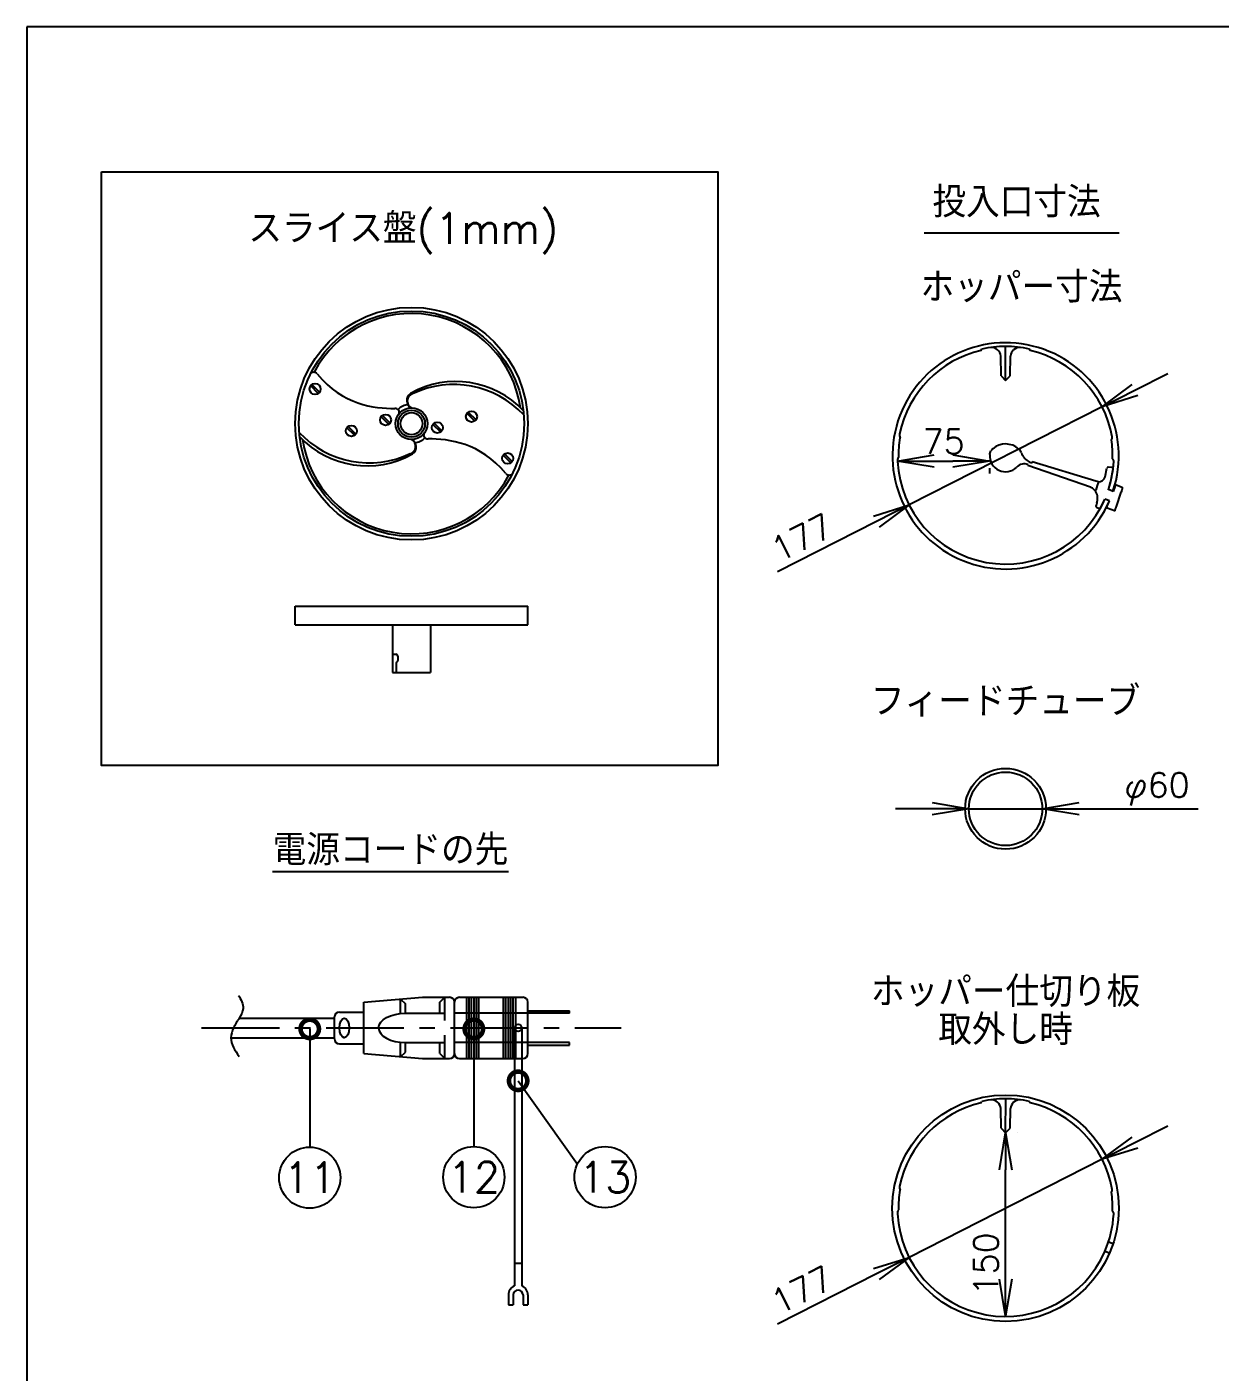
# Model space of a CAD drawing. Extents: x 230 to 4050, y 0 to 2754.
# Drawn here: x 230 to 1204, y 1655 to 2754 of the extents above; entities that cross this region are included whole.
import ezdxf
from ezdxf.enums import TextEntityAlignment as Align

# ---------------------------------------------------------------- set-up
doc = ezdxf.new("R2010")
doc.units = 0
doc.header["$LTSCALE"] = 2
doc.linetypes.add('CENTER', pattern=[50.8, 31.75, -6.35, 6.35, -6.35])
doc.layers.get('0').update_dxf_attribs({"linetype": 'CONTINUOUS'})
doc.layers.get('DEFPOINTS').update_dxf_attribs({"linetype": 'CONTINUOUS'})
for name, color, linetype in [('DANMEN', 7, 'CONTINUOUS'), ('SIYOU', 7, 'CONTINUOUS'), ('SUNPOU', 7, 'CONTINUOUS'), ('WAKU', 7, 'CONTINUOUS')]:
    doc.layers.add(name, color=color, linetype=linetype)
doc.styles.get("Standard").update_dxf_attribs({"font": 'romans.shx', "bigfont": 'extfont.shx'})
doc.dimstyles.get("Standard").update_dxf_attribs({"dimscale": 10, "dimtxt": 2, "dimasz": 3, "dimexe": 1, "dimexo": 1, "dimgap": 0.6, "dimtad": 3, "dimdec": 0, "dimzin": 0, "dimdsep": 46, "dimtxsty": 'STANDARD', "dimblk1": 'OPEN', "dimblk2": 'OPEN', "dimsah": 1, "dimcen": 1.5, "dimadec": 0, "dimazin": 0, "dimtfac": 1, "dimtdec": 0, "dimtmove": 0, "dimatfit": 0, "dimldrblk": 'DOTSMALL', "dimfxl": 1, "dimtvp": 1, "dimtolj": 1, "dimtzin": 0, "dimarcsym": 0})

# ---------------------------------------------------------------- blocks, each defined once
blk = doc.blocks.new('_OPEN')
at = {"color": 0, "linetype": 'ByBlock'}
for p, q in [((-1, 0.167), (0, 0)), ((0, 0), (-1, -0.167)), ((0, 0), (-1, 0))]:
    blk.add_line(p, q, dxfattribs=at)
blk = doc.blocks.new('*D2')
at = {"layer": 'DEFPOINTS', "color": 0}
for p in [(941, 2398.8), (1016.3, 2403.1), (1016.3, 2398.8)]:
    blk.add_point(p, dxfattribs=at)
at = {"layer": 'SUNPOU', "color": 0, "lineweight": -2}
for p, q in [((971, 2398.8), (986.3, 2398.8)), ((1016.3, 2393.1), (1016.3, 2388.8))]:
    blk.add_line(p, q, dxfattribs=at)
at = {"layer": 'SUNPOU', "color": 0, "lineweight": -2, "xscale": 30, "yscale": 30, "zscale": 30, "rotation": 180}
blk.add_blockref('_OPEN', (941, 2398.8), dxfattribs=at)
at = {"layer": 'SUNPOU', "color": 0, "lineweight": -2, "xscale": 30, "yscale": 30, "zscale": 30}
blk.add_blockref('_OPEN', (1016.3, 2398.8), dxfattribs=at)
at = {"layer": 'SUNPOU', "color": 0, "insert": (978.7, 2414.8), "char_height": 20, "attachment_point": 5}
blk.add_mtext('\\A1;75', dxfattribs=at)
blk = doc.blocks.new('_DotSmall')
at = {"color": 0, "linetype": 'ByBlock', "const_width": 0.5}
blk.add_lwpolyline([(-0.0625, 0, 1), (0.0625, 0, 1)], format="xyb", close=True, dxfattribs=at)
blk = doc.blocks.new('*D3')
at = {"layer": 'DEFPOINTS', "color": 0}
for p in [(1029.3, 1850), (1029.3, 1850), (1029.3, 1700.5)]:
    blk.add_point(p, dxfattribs=at)
at = {"layer": 'SUNPOU', "color": 0, "lineweight": -2}
for p, q in [((1039.3, 1850), (1039.3, 1850)), ((1029.3, 1730.5), (1029.3, 1820)), ((1039.3, 1700.5), (1039.3, 1700.5))]:
    blk.add_line(p, q, dxfattribs=at)
at = {"layer": 'SUNPOU', "color": 0, "lineweight": -2, "xscale": 30, "yscale": 30, "zscale": 30}
for p, rotation in [((1029.3, 1850), 90), ((1029.3, 1700.5), 270)]:
    blk.add_blockref('_OPEN', p, dxfattribs=dict(at, rotation=rotation))
at = {"layer": 'SUNPOU', "color": 0, "insert": (1013.3, 1743), "char_height": 20, "attachment_point": 5, "rotation": 90}
blk.add_mtext('\\A1;150', dxfattribs=at)
blk = doc.blocks.new('*D4')
at = {"layer": 'DEFPOINTS', "color": 0}
for p in [(999.3, 2114.9), (1059.3, 2114.9), (1059.3, 2114.9)]:
    blk.add_point(p, dxfattribs=at)
at = {"layer": 'SUNPOU', "color": 0, "lineweight": -2}
for p, q in [((999.3, 2124.9), (999.3, 2124.9)), ((969.3, 2114.9), (939.3, 2114.9)), ((999.3, 2114.9), (1059.3, 2114.9)), ((1089.3, 2114.9), (1186.6, 2114.9))]:
    blk.add_line(p, q, dxfattribs=at)
at = {"layer": 'SUNPOU', "color": 0, "lineweight": -2, "xscale": 30, "yscale": 30, "zscale": 30}
blk.add_blockref('_OPEN', (999.3, 2114.9), dxfattribs=at)
at = {"layer": 'SUNPOU', "color": 0, "lineweight": -2, "xscale": 30, "yscale": 30, "zscale": 30, "rotation": 180}
blk.add_blockref('_OPEN', (1059.3, 2114.9), dxfattribs=at)
at = {"layer": 'SUNPOU', "color": 0, "insert": (1153, 2130.9), "char_height": 20, "attachment_point": 5}
blk.add_mtext('\\A1;φ60', dxfattribs=at)
blk = doc.blocks.new('*D20')
at = {"layer": 'DEFPOINTS', "color": 0}
for p in [(1108.2, 1828.5), (1108.2, 1828.5), (950.5, 1748.4)]:
    blk.add_point(p, dxfattribs=at)
at = {"layer": 'SUNPOU', "color": 0, "lineweight": -2}
for p, q in [((1134.9, 1842.1), (1161.7, 1855.7)), ((1108.2, 1828.5), (950.5, 1748.4)), ((923.8, 1734.8), (843, 1693.8))]:
    blk.add_line(p, q, dxfattribs=at)
at = {"layer": 'SUNPOU', "color": 0, "lineweight": -2, "xscale": 30, "yscale": 30, "zscale": 30}
for p, rotation in [((1108.2, 1828.5), 206.9391639918766), ((950.5, 1748.4), 26.93916399187654)]:
    blk.add_blockref('_OPEN', p, dxfattribs=dict(at, rotation=rotation))
at = {"layer": 'SUNPOU', "color": 0, "insert": (862.8, 1721.8), "char_height": 20, "attachment_point": 5, "rotation": 26.9392}
blk.add_mtext('\\A1;177', dxfattribs=at)
blk = doc.blocks.new('*D21')
at = {"layer": 'DEFPOINTS', "color": 0}
for p in [(1108.2, 2443.2), (1108.2, 2443.2), (950.5, 2363)]:
    blk.add_point(p, dxfattribs=at)
at = {"layer": 'SUNPOU', "color": 0, "lineweight": -2}
for p, q in [((1134.9, 2456.8), (1161.7, 2470.4)), ((1108.2, 2443.2), (950.5, 2363)), ((923.8, 2349.5), (843, 2308.4))]:
    blk.add_line(p, q, dxfattribs=at)
at = {"layer": 'SUNPOU', "color": 0, "lineweight": -2, "xscale": 30, "yscale": 30, "zscale": 30}
for p, rotation in [((1108.2, 2443.2), 206.9391639918766), ((950.5, 2363), 26.93916399187654)]:
    blk.add_blockref('_OPEN', p, dxfattribs=dict(at, rotation=rotation))
at = {"layer": 'SUNPOU', "color": 0, "insert": (862.8, 2336.4), "char_height": 20, "attachment_point": 5, "rotation": 26.9392}
blk.add_mtext('\\A1;177', dxfattribs=at)

msp = doc.modelspace()

# ---------------------------------------------------------------- linework, layer by layer
at = {"color": 2}
for p, q in [((1009.4, 2489.3), (1009.9, 2490.4)), ((1025.6, 2468.4), (1025.5, 2484.7)), ((1029.3, 2464.7), (1029.3, 2492.5)), ((1033.1, 2468.4), (1033.2, 2484.7)), ((1049.3, 2489.3), (1048.8, 2490.4)), ((469.1, 2455.1), (462.8, 2461.4)), ((1025.6, 2468.4), (1029.3, 2464.7)), ((1029.3, 2464.7), (1033.1, 2468.4)), ((468, 2454.1), (461.8, 2460.3)), ((525.5, 2428.8), (519.3, 2435.1)), ((526.6, 2429.9), (520.3, 2436.2)), ((561.5, 2428.8), (567.8, 2422.6)), ((562.6, 2429.9), (568.9, 2423.6)), ((589.5, 2437.8), (595.8, 2431.5)), ((590.5, 2438.9), (596.8, 2432.6)), ((497.6, 2419.9), (491.3, 2426.1)), ((498.7, 2420.9), (492.4, 2427.2)), ((619, 2403.6), (625.3, 2397.3)), ((620.1, 2404.7), (626.4, 2398.4)), ((1047.4, 2395.1), (1047.7, 2396)), ((1050.6, 2397.4), (1050.9, 2398.3)), ((1103, 2382.3), (1050.9, 2398.3)), ((1098.6, 2377.6), (1047.4, 2395.1)), ((1110.5, 2385.9), (1112.1, 2393)), ((1116.2, 2393.5), (1113.2, 2393.8)), ((1097.8, 2377.9), (1097.8, 2377.9)), ((1103.2, 2375.2), (1104.4, 2378.8)), ((1104.4, 2378.8), (1105.1, 2381)), ((1117.1, 2374), (1113.4, 2375.5)), ((1118.5, 2377.7), (1117.1, 2374)), ((1118.3, 2377.4), (1118.2, 2377)), ((1118.6, 2378.1), (1118.5, 2377.7)), ((1118.7, 2378.3), (1118.6, 2378.1)), ((1118.8, 2378.5), (1118.7, 2378.3)), ((1119.6, 2379.3), (1119.5, 2379.3)), ((1119.6, 2379.3), (1124.4, 2377.4)), ((1103.9, 2364.8), (1104.1, 2365.6)), ((1114.2, 2366.4), (1110.4, 2367.8)), ((1112.5, 2362.2), (1112.6, 2362.5)), ((1112.6, 2362.5), (1114.2, 2366.4)), ((1112.8, 2362.8), (1112.9, 2363.2)), ((1119.9, 2361.8), (1123.7, 2373.5)), ((1103.8, 2361), (1106.2, 2360.2)), ((1112.3, 2361.7), (1112.4, 2361.9)), ((1112.4, 2360.6), (1112.3, 2360.7)), ((1112.4, 2361.9), (1112.5, 2362.2)), ((1112.4, 2360.6), (1118.2, 2358.4)), ((1118.2, 2358.4), (1118.3, 2358.4)), ((1118.8, 2359), (1118.9, 2359.2)), ((1118.9, 2359.2), (1119, 2359.4)), ((1119, 2359.4), (1119.1, 2359.7)), ((1119.1, 2359.7), (1119.2, 2360)), ((1119.2, 2360), (1119.4, 2360.4)), ((1119.4, 2360.4), (1119.5, 2360.8)), ((1119.5, 2360.8), (1119.7, 2361.3)), ((1119.7, 2361.3), (1119.9, 2361.8)), ((449.1, 2265.2), (449.1, 2280.2)), ((449.1, 2280.2), (639.1, 2280.2)), ((639.1, 2265.2), (639.1, 2280.2)), ((449.1, 2265.2), (639.1, 2265.2)), ((528.6, 2265.2), (528.6, 2226.2)), ((559.6, 2265.2), (559.6, 2226.2)), ((528.6, 2241.2), (531.6, 2241.2)), ((531.6, 2234.2), (531.6, 2226.2)), ((528.6, 2226.2), (559.6, 2226.2)), ((505.2, 1956.8), (553.2, 1960.8)), ((505.2, 1914.8), (505.2, 1956.8)), ((535.2, 1947.6), (535.2, 1959.3)), ((535.2, 1959.3), (539.2, 1955.6)), ((553.2, 1960.8), (575.2, 1960.8)), ((567.2, 1956.8), (571.2, 1960.8)), ((567.2, 1947.8), (567.2, 1956.8)), ((571.2, 1941.8), (571.2, 1960.8)), ((579.2, 1914.8), (579.2, 1956.8)), ((583.2, 1960.8), (635.2, 1960.8)), ((589.2, 1910.8), (589.2, 1960.8)), ((591.2, 1910.8), (591.2, 1960.8)), ((593.2, 1910.8), (593.2, 1960.8)), ((595.2, 1910.8), (595.2, 1960.8)), ((597.2, 1910.8), (597.2, 1960.8)), ((599.2, 1910.8), (599.2, 1960.8)), ((619.2, 1910.8), (619.2, 1960.8)), ((621.2, 1910.8), (621.2, 1960.8)), ((623.2, 1910.8), (623.2, 1960.8)), ((625.2, 1910.8), (625.2, 1960.8)), ((627.2, 1910.8), (627.2, 1960.8)), ((629.2, 1910.8), (629.2, 1960.8)), ((639.2, 1914.8), (639.2, 1956.8)), ((485.2, 1948.8), (505.2, 1948.8)), ((539.2, 1947.8), (539.2, 1955.6)), ((539.2, 1947.8), (571.2, 1947.8)), ((673.2, 1947.8), (579.2, 1947.8)), ((639.2, 1949.8), (673.2, 1949.8)), ((673.2, 1947.8), (673.2, 1949.8)), ((403.3, 1943.8), (481.2, 1943.8)), ((481.2, 1926.8), (481.2, 1944.8)), ((628.2, 1935.8), (628.2, 1910.8)), ((634.2, 1935.8), (634.2, 1910.8)), ((396.6, 1927.8), (481.2, 1927.8)), ((535.2, 1912.3), (535.2, 1924)), ((539.2, 1915.9), (539.2, 1923.8)), ((539.2, 1923.8), (571.2, 1923.8)), ((567.2, 1914.8), (567.2, 1923.8)), ((571.2, 1910.8), (571.2, 1929.8)), ((673.2, 1923.8), (579.2, 1923.8)), ((673.2, 1921.8), (673.2, 1923.8)), ((485.2, 1922.8), (505.2, 1922.8)), ((505.2, 1914.8), (553.2, 1910.8)), ((535.2, 1912.3), (539.2, 1915.9)), ((567.2, 1914.8), (571.2, 1910.8)), ((639.2, 1921.8), (673.2, 1921.8)), ((553.2, 1910.8), (575.2, 1910.8)), ((583.2, 1910.8), (635.2, 1910.8)), ((628.2, 1910.8), (628.2, 1725.1)), ((634.2, 1910.8), (634.2, 1725.1)), ((1009.4, 1874.6), (1009.9, 1875.8)), ((1025.6, 1853.8), (1025.5, 1870)), ((1029.3, 1850), (1029.4, 1877.9)), ((1033.1, 1853.8), (1033.2, 1870)), ((1049.3, 1874.6), (1048.8, 1875.8)), ((1025.6, 1853.8), (1029.3, 1850)), ((1029.3, 1850), (1033.1, 1853.8)), ((1117.1, 1759.4), (1113.4, 1760.8)), ((1114.2, 1751.7), (1110.4, 1753.1)), ((628.2, 1743.7), (634.2, 1743.7)), ((623.2, 1717.7), (623.2, 1709.7)), ((627.2, 1717.7), (627.2, 1709.7)), ((635.2, 1717.7), (635.2, 1709.7)), ((639.2, 1717.7), (639.2, 1709.7)), ((623.2, 1709.7), (627.2, 1709.7)), ((635.2, 1709.7), (639.2, 1709.7))]:
    msp.add_line(p, q, dxfattribs=at)
for points in [[(1119.5, 2379.3), (1119.3, 2379.3), (1119.1, 2379.2), (1119, 2379.2), (1119, 2379.1), (1119, 2379), (1118.9, 2379), (1118.9, 2379), (1118.9, 2378.9), (1118.9, 2378.9), (1118.9, 2378.8), (1118.8, 2378.8), (1118.8, 2378.7), (1118.8, 2378.5)], [(1103.9, 2364.8), (1103.8, 2364.5), (1103.7, 2364.2), (1103.6, 2363.9), (1103.6, 2363.7), (1103.5, 2363.5), (1103.4, 2363.2), (1103.4, 2363), (1103.3, 2362.9), (1103.3, 2362.7), (1103.3, 2362.6), (1103.2, 2362.5), (1103.2, 2362.4), (1103.2, 2362.3), (1103.2, 2362.3), (1103.1, 2362.2), (1103.1, 2362.1), (1103.1, 2362), (1103.1, 2361.8), (1103.2, 2361.6), (1103.3, 2361.4), (1103.5, 2361.2), (1103.7, 2361.1), (1103.8, 2361)], [(1112.3, 2360.7), (1112.2, 2360.8), (1112.1, 2360.9), (1112.1, 2361.1), (1112.1, 2361.2), (1112.1, 2361.2), (1112.1, 2361.3), (1112.1, 2361.3), (1112.2, 2361.3), (1112.2, 2361.4), (1112.2, 2361.4), (1112.2, 2361.5), (1112.2, 2361.6), (1112.3, 2361.7)], [(1118.3, 2358.4), (1118.5, 2358.4), (1118.6, 2358.5), (1118.7, 2358.6), (1118.7, 2358.6), (1118.7, 2358.6), (1118.7, 2358.7), (1118.7, 2358.7), (1118.8, 2358.7), (1118.8, 2358.8), (1118.8, 2358.8), (1118.8, 2359)]]:
    msp.add_lwpolyline(points, dxfattribs=at)
for centre, radius in [((544.1, 2429.4), 95), ((544.1, 2429.4), 92), ((465.4, 2457.7), 4.5), ((544.1, 2429.4), 13), ((544.1, 2429.4), 11), ((593.1, 2435.2), 4.5), ((522.9, 2432.5), 4.5), ((544.1, 2429.4), 9), ((565.2, 2426.2), 4.5), ((495, 2423.5), 4.5), ((622.7, 2401), 4.5), ((631.2, 1935.8), 3), ((1029.3, 1788.5), 92.5)]:
    msp.add_circle(centre, radius, dxfattribs=at)
for centre, radius, start, end in [((544.1, 2429.4), 90, 8.2284, 152.1785), ((1029.3, 2403.1), 92.4, 341.6784, 336.5772), ((1029.3, 2403.1), 88.4, 103.0352, 168.1975), ((1029.3, 2403.1), 89.4, 77.4413, 102.5486), ((1017.6, 2483.8), 7.95, 6.2233, 91.5341), ((1041.1, 2483.8), 7.95, 88.4558, 173.7666), ((1029.3, 2403.1), 88.4, 10.0692, 76.9547), ((464.3, 2467.9), 3.49, 37.3841, 140.8332), ((580.3, 2387.9), 75.9, 43.3128, 119.2659), ((578.6, 2383.1), 78.3, 43.1532, 115.3879), ((546.9, 2448.4), 6.7, 123.5204, 245.1378), ((546.8, 2447.9), 6.2, 106.7685, 243.3366), ((531.1, 2438.8), 3, 324.0988, 101.6672), ((544.1, 2429.4), 16, 99.9303, 133.34), ((509.5, 2475.7), 78.3, 223.1532, 295.3879), ((507.9, 2470.9), 75.9, 223.3128, 299.2659), ((544.1, 2429.4), 16, 279.9303, 313.34), ((557, 2420), 3, 144.0988, 281.6672), ((1029.3, 2403.1), 87.5, 170.268, 180.9088), ((948.3, 2420.1), 5.63, 168.4811, 202.7212), ((1113.2, 2418.1), 3.23, 322.9783, 8.1004), ((544.1, 2429.4), 90, 188.2284, 332.1785), ((541.3, 2410.8), 6.2, 286.7685, 63.3366), ((541.3, 2410.3), 6.7, 303.5204, 65.1378), ((1023.4, 2403.6), 7.06, 130.4913, 150.5172), ((1029.3, 2396.6), 16.2, 48.0604, 130.4107), ((1029.3, 2403.1), 87.4, 358.4159, 8.5913), ((946.6, 2398.8), 5.63, 148.4556, 182.6957), ((1029.3, 2403.1), 88.4, 182.9792, 336.4018), ((1029.3, 2403.1), 13, 175.5249, 314.7149), ((1044.8, 2387.5), 9, 71.1525, 134.7151), ((1054.5, 2409.8), 13, 198.5975, 238.6998), ((1054.5, 2409.8), 13, 238.6998, 252.8498), ((1029.3, 2403.1), 88.4, 341.7638, 356.938), ((1114.4, 2398.5), 3.23, 358.9067, 44.0289), ((623.9, 2390.9), 3.49, 217.3841, 320.8332), ((1105.2, 2387.7), 5.68, 268.8498, 341.4651), ((1113.1, 2392.8), 1, 83.7925, 167.5865), ((1030.3, 2402.8), 87.4, 341.7638, 353.1296), ((1116.1, 2392.5), 1, 353.1296, 83.7925), ((1094.5, 2368.4), 10, 60.1939, 65.9758), ((1094.5, 2368.5), 10, 343.5104, 37.9865), ((1124.3, 2377.1), 0.396, 37.563, 46.6051), ((1030.3, 2402.8), 87.4, 330.9162, 336.367), ((1106.4, 2360.7), 0.5, 251.9846, 309.4711), ((575.2, 1956.8), 4, 0, 90), ((583.2, 1956.8), 4, 90, 180), ((635.2, 1956.8), 4, 0, 90), ((485.2, 1944.8), 4, 90, 180), ((485.2, 1926.8), 4, 180, 270), ((575.2, 1914.8), 4, 270, 0), ((583.2, 1914.8), 4, 180, 270), ((635.2, 1914.8), 4, 270, 0), ((1029.3, 1788.5), 88.4, 103.0352, 168.1975), ((1029.3, 1788.5), 89.4, 77.4413, 102.5486), ((1017.6, 1869.1), 7.95, 6.2233, 91.5341), ((1041.1, 1869.1), 7.95, 88.4558, 173.7666), ((1029.3, 1788.5), 88.4, 10.0692, 76.9547), ((1029.3, 1788.5), 87.5, 170.268, 180.9088), ((948.3, 1805.4), 5.63, 168.4811, 202.7212), ((1113.2, 1803.5), 3.23, 322.9783, 8.1004), ((1029.3, 1788.5), 87.4, 358.4159, 8.5913), ((946.6, 1784.1), 5.63, 148.4556, 182.6957), ((1029.3, 1788.5), 88.4, 182.9792, 336.4018), ((1029.3, 1788.5), 88.4, 336.4477, 356.938), ((1114.4, 1783.8), 3.23, 358.9067, 44.0289), ((631.2, 1717.7), 8, 112.0243, 180), ((631.2, 1717.7), 4, 0, 180), ((631.2, 1717.7), 8, 0, 67.9757)]:
    msp.add_arc(centre, radius, start, end, dxfattribs=at)
for centre, major_axis, ratio, end_param in [((531.6, 2237.7), (0, 3.5), 0.467043, 6.283185), ((539.2, 1935.8), (22, 0), 0.545455, 4.712389)]:
    msp.add_ellipse(centre, major_axis=major_axis, ratio=ratio, start_param=3.141593, end_param=end_param, dxfattribs=at)
at = {"color": 2, "extrusion": (0, 0, -1)}
for centre, major_axis, ratio, start_param in [((539.2, 1935.8), (22, 0), 0.545455, 3.141593), ((489.2, 1935.8), (0, -8), 0.5, -1.570796)]:
    msp.add_ellipse(centre, major_axis=major_axis, ratio=ratio, start_param=start_param, end_param=4.712389, dxfattribs=at)
at = {"color": 2}
for points in [[(467.1, 2470), (487.9, 2444.6), (513.6, 2442), (530.5, 2441.7)], [(621.1, 2388.7), (600.3, 2414.1), (574.6, 2416.7), (557.6, 2417.1)], [(1016.4, 2404.1), (1016.5, 2405.1), (1016.8, 2406.2), (1017.3, 2407.1)], [(1042.2, 2405.7), (1041.8, 2406.8), (1041.1, 2407.9), (1040.2, 2408.7)], [(1102.4, 2374.6), (1101.6, 2375.6), (1100.6, 2376.5), (1099.5, 2377.1)], [(1105, 2382), (1104.4, 2382), (1103.7, 2382.1), (1103, 2382.3)], [(1124.4, 2377.4), (1124.5, 2377.4), (1124.5, 2377.4), (1124.5, 2377.3)], [(1124.6, 2377.3), (1124.6, 2377.3), (1124.6, 2377.2), (1124.7, 2377.1)], [(1124.7, 2377.1), (1124.7, 2377.1), (1124.7, 2377), (1124.7, 2376.9)]]:
    msp.add_open_spline(points, degree=3, dxfattribs=at)
for points, knots in [([(1102.4, 2374.6), (1102.4, 2374.6), (1102.4, 2374.6), (1102.5, 2374.7), (1102.6, 2374.7), (1102.7, 2374.8), (1102.9, 2375), (1103.1, 2375.1), (1103.2, 2375.2)], [0, 0, 0, 0, 0.018229, 0.074161, 0.165984, 0.289914, 0.614843, 1, 1, 1, 1]), ([(1105.1, 2381), (1105.1, 2381.1), (1105.1, 2381.4), (1105.1, 2381.7), (1105, 2382)], [0, 0, 0, 0, 0.315427, 1, 1, 1, 1]), ([(1105, 2382), (1105, 2382), (1105, 2382), (1105, 2382), (1105, 2382)], [0, 0, 0, 0, 0.751564, 1, 1, 1, 1]), ([(1124.7, 2376.9), (1124.7, 2376.9), (1124.6, 2376.9), (1124.6, 2376.9), (1124.6, 2376.8), (1124.6, 2376.6), (1124.5, 2376.3), (1124.4, 2375.9), (1124.2, 2375.4), (1124, 2374.6), (1123.8, 2373.9), (1123.7, 2373.5)], [0, 0, 0, 0, 0.005046, 0.019595, 0.043596, 0.076808, 0.16947, 0.293963, 0.445473, 0.61813, 1, 1, 1, 1])]:
    msp.add_open_spline(points, degree=3, knots=knots, dxfattribs=at)
at = {"layer": 'DANMEN', "color": 4, "linetype": 'CENTER'}
msp.add_line((372.7, 1935.8), (715.3, 1935.8), dxfattribs=at)
at = {"layer": 'DANMEN', "color": 2}
for radius in [33, 30]:
    msp.add_circle((1029.3, 2114.8), radius, dxfattribs=at)
msp.add_open_spline([(402.8, 1962.4), (404.8, 1958.9), (408.4, 1952.6), (403.2, 1943.4), (398.5, 1936.4), (394.9, 1924.8), (399.9, 1917.4), (403.3, 1912.5)], degree=3, knots=[0, 0, 0, 0, 11.416921, 20.000764, 29.237927, 37.500862, 54.143051, 54.143051, 54.143051, 54.143051], dxfattribs=at)
at = {"layer": 'SIYOU', "color": 1}
msp.add_line((962.7, 2585.4), (1122, 2585.4), dxfattribs=at)
at = {"layer": 'SUNPOU'}
msp.add_lwpolyline([(291, 2635), (794.4, 2635), (794.4, 2150.1), (291, 2150.1)], close=True, dxfattribs=at)
for centre in [(461, 1813.5), (595, 1813.9), (702.2, 1813.9)]:
    msp.add_circle(centre, 25, dxfattribs=at)
at = {"layer": 'WAKU', "color": 6}
for p, q in [((4050, 2753.5), (230, 2753.5)), ((230, 2753.5), (230, 0))]:
    msp.add_line(p, q, dxfattribs=at)

# ---------------------------------------------------------------- texts
at = {"layer": 'SIYOU', "color": 1}
for s, p in [('投入口寸法', (969.5, 2597.9)), ('スライス盤(1mm)', (410.8, 2576.4)), ('%%U電源コードの先', (430.7, 2068.7))]:
    msp.add_text(s, height=25, dxfattribs=at).set_placement(p)
for s, p in [('ホッパー寸法', (1042.3, 2520.9)), ('フィードチューブ', (1029.3, 2182.6)), ('ホッパー仕切り板', (1029.3, 1945.4)), ('取外し時', (1029.3, 1914.3))]:
    msp.add_text(s, height=25, dxfattribs=at).set_placement(p, align=Align.BOTTOM_CENTER)
at = {"layer": 'SUNPOU'}
for s, p in [('11', (461, 1813.5)), ('12', (595, 1813.9)), ('13', (702.2, 1813.9))]:
    msp.add_text(s, height=25, dxfattribs=at).set_placement(p, align=Align.MIDDLE)

# ---------------------------------------------------------------- dimensions: what is measured, and where the dimension line sits
for base, p1, p2, angle, picture, middle, dimtype in [((1108.2, 2443.2), (950.5, 2363), (1108.2, 2443.2), 26.9392, '*D21', (870, 2322.1), 161), ((1108.2, 1828.5), (950.5, 1748.4), (1108.2, 1828.5), 26.9392, '*D20', (870, 1707.5), 161), ((1029.3429, 1850.0284), (1029.3429, 1700.4622), (1029.3429, 1850.0284), 90, '*D3', (1029.3429, 1743.0292), 160)]:
    dim = msp.add_linear_dim(base=base, p1=p1, p2=p2, angle=angle, dimstyle='STANDARD', dxfattribs=at)
    dim.commit()
    dim.dimension.update_dxf_attribs({"geometry": picture, "text_midpoint": middle, "dimtype": dimtype})
dim = msp.add_linear_dim(base=(1016.3, 2398.8), p1=(941, 2398.8), p2=(1016.3, 2403.1), dimstyle='STANDARD', dxfattribs=at)
dim.commit()
dim.dimension.update_dxf_attribs({"geometry": '*D2', "text_midpoint": (978.7, 2414.8)})
dim = msp.add_linear_dim(base=(1059.3, 2114.9), p1=(999.3, 2114.9), p2=(1059.3, 2114.9), text='φ<>', dimstyle='STANDARD', dxfattribs=at)
dim.commit()
dim.dimension.update_dxf_attribs({"geometry": '*D4', "text_midpoint": (1153, 2130.9)})

# ---------------------------------------------------------------- leaders
for points in [[(461, 1935), (461, 1838.5)], [(595, 1935), (595, 1838.9)], [(631.2, 1892.6), (679.6, 1824.6)]]:
    msp.add_leader(points, dimstyle='STANDARD', dxfattribs=at)

doc.saveas('drawing.dxf')
